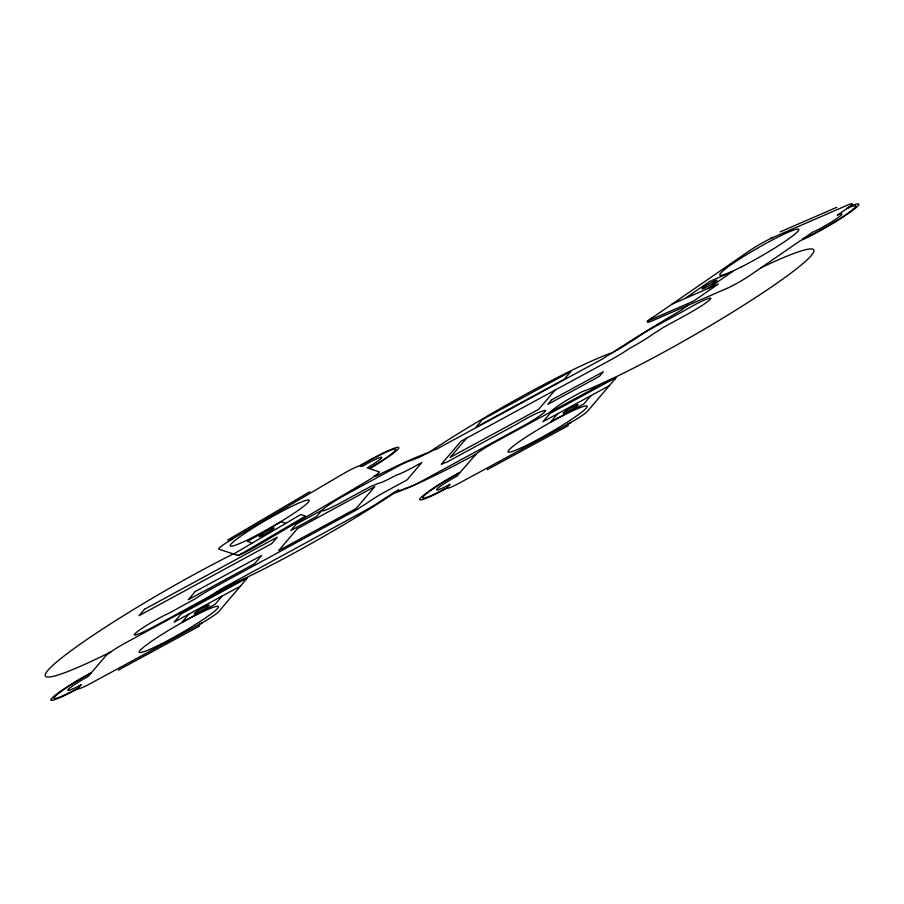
<?xml version="1.0" encoding="UTF-8"?>
<svg xmlns="http://www.w3.org/2000/svg" width="904" height="904" viewBox="0 0 904 904"><rect width="100%" height="100%" fill="white"/><g stroke="black" fill="none" stroke-linecap="round" stroke-linejoin="round"><path stroke-width="1.36" d="M188.868 614.132L181.862 622.359L215.05 604.324L222.068 596.098M466.498 438.248L450.124 457.447L538.637 409.354L554.999 390.155M557.666 413.738L550.649 421.965L583.848 403.93L590.854 395.703M550.005 412.258C558.808 404.212 571.102 397.579 581.916 391.816A145.589 13.955 -30 0 0 772.344 286.376A145.589 13.955 -30 0 0 767.1 264.917L760.818 267.9M375.894 475.267L375.058 475.866L376.166 476.125L381.951 473.21A145.589 13.955 -30 0 1 424.767 453.955L428.507 452.621L434.451 448.7A145.589 13.955 -30 0 1 609.172 353.758L612.901 352.424L618.844 348.503A145.589 13.955 -30 0 1 674.395 314.298L681.401 310.128A39.109 3.752 -30 0 1 687.424 305.676L687.978 305.303M111.045 651.682L108.423 653.117A145.589 13.955 -30 0 1 59.607 659.536A145.589 13.955 -30 0 1 225.661 557.791L233.3 553.937M684.882 298.557L709.663 281.472L732.828 271.426L708.047 288.512M612.72 352.492L611.341 353.317A23.029 2.203 -30 0 0 602.957 358.718L436.316 449.277A23.029 2.203 -30 0 0 429.061 452.249M202.925 600.855L225.209 587.317A145.589 13.955 -30 0 0 387.85 497.268L393.794 493.347L397.523 492.013A145.589 13.955 -30 0 0 467.628 458.69L475.888 454.249M227.627 540.095L309.733 491.787M229.48 540.705L341.441 474.826A19.56 1.876 -30 0 1 360.617 465.729M233.616 554.039L300.795 514.512L305.552 516.082L238.373 555.598L218.802 549.169A19.56 1.876 -30 0 1 233.209 538.513M613.567 351.984L615.195 351.023A23.029 2.203 -30 0 1 621.048 347.735L624.98 345.43A23.029 2.203 -30 0 1 633.365 340.028L635.704 338.491A23.029 2.203 -30 0 1 655.129 326.57L684.701 310.467A23.029 2.203 -30 0 1 704.216 300.162A58.071 5.571 -30 0 1 707.154 298.987A23.029 2.203 -30 0 1 707.516 301.653A23.029 2.203 -30 0 1 686.701 314.615L662.847 327.745A23.029 2.203 -30 0 1 654.462 333.147L652.123 334.672A23.029 2.203 -30 0 1 632.698 346.605L628.766 348.91A23.029 2.203 -30 0 1 610.686 359.894L460.95 441.254L441.321 464.283L442.429 463.786A23.029 2.203 -30 0 1 446.678 462.193L516.647 424.225A23.029 2.203 -30 0 1 540.377 411.828L542.897 410.936A23.029 2.203 -30 0 1 541.778 414.348A23.029 2.203 -30 0 1 521.472 426.925L421.897 481.03A23.029 2.203 -30 0 1 406.845 487.832L405.32 488.409A23.029 2.203 -30 0 1 398.63 489.742L394.415 492.16A23.029 2.203 -30 0 1 386.019 497.562L383.68 499.098A23.029 2.203 -30 0 1 364.255 511.02L220.926 589.08A23.029 2.203 -30 0 1 202.835 600.064L153.047 627.116A23.029 2.203 -30 0 1 140.436 633.207L137.544 634.292A23.029 2.203 -30 0 1 141.792 628.495A23.029 2.203 -30 0 1 168.573 613.432L195.117 598.889A23.029 2.203 -30 0 1 213.197 587.905L356.538 509.845A23.029 2.203 -30 0 1 364.922 504.443L367.261 502.918A23.029 2.203 -30 0 1 386.686 490.985L406.969 479.967L421.863 462.498L411.535 468.114A23.029 2.203 -30 0 1 397.116 474.792L393.726 476.464A23.029 2.203 -30 0 1 378.663 483.267L377.137 483.843A23.029 2.203 -30 0 1 371.454 486.081L349.577 497.844A23.029 2.203 -30 0 1 336.356 505.053L332.118 507.144A23.029 2.203 -30 0 1 323.7 508.828A23.029 2.203 -30 0 1 346.447 494.296L396.234 467.244A23.029 2.203 -30 0 1 411.286 460.441L412.812 459.865A23.029 2.203 -30 0 1 418.507 457.627L421.897 455.944A23.029 2.203 -30 0 1 427.389 453.073L427.807 452.87M240.498 586.074L174.122 622.144L181.139 613.918L247.515 577.848L218.678 611.68A19.56 1.876 -30 0 1 198.575 624.811M609.296 385.68L542.92 421.75L549.926 413.523L616.313 377.454L587.476 411.286A19.56 1.876 -30 0 1 567.373 424.417M202.27 622.811L91.632 682.927A19.56 1.876 -30 0 1 78.535 687.831M571.057 422.417L460.418 482.533A19.56 1.876 -30 0 1 447.333 487.437M118.401 670.09L199.535 626.009M487.199 469.696L568.333 425.614M780.152 231.899L836.776 207.321M770.513 238.543L847.737 205.027A19.56 1.876 -30 0 1 846.924 208.541M672.011 304.151L718.341 284.037L693.56 301.122L647.23 321.236L749.111 250.996A19.56 1.876 -30 0 1 773.089 237.424M285.856 523.303L281.099 521.732L247.515 541.496L252.272 543.055M78.377 688.012A35.64 3.413 -30 0 1 54.534 696.95A35.64 3.413 -30 0 1 91.168 673.017L88.276 676.395A19.56 1.876 -30 0 0 68.173 689.537A19.56 1.876 -30 0 0 81.27 684.633L77.755 688.746A39.109 3.752 -30 0 1 51.584 698.555A39.109 3.752 -30 0 1 91.79 672.282L105.813 655.829A19.56 1.876 -30 0 1 125.916 642.699L232.87 584.583A19.56 1.876 -30 0 1 245.956 579.679M360.515 465.696A35.64 3.413 -30 0 1 395.455 449.118A35.64 3.413 -30 0 1 369.194 468.543L367.227 467.899A19.56 1.876 -30 0 0 381.646 457.243A19.56 1.876 -30 0 0 362.47 466.34L360.086 465.56A39.109 3.752 -30 0 1 398.438 447.356A39.109 3.752 -30 0 1 369.612 468.69L379.138 471.809A19.56 1.876 -30 0 1 364.719 482.476L256.487 546.152A19.56 1.876 -30 0 1 237.311 555.259M447.175 487.618A35.64 3.413 -30 0 1 423.332 496.556A35.64 3.413 -30 0 1 459.955 472.622L457.074 476.001A19.56 1.876 -30 0 0 436.971 489.132A19.56 1.876 -30 0 0 450.068 484.239L446.553 488.352A39.109 3.752 -30 0 1 420.383 498.149A39.109 3.752 -30 0 1 460.588 471.888L476.51 453.718A19.56 1.876 -30 0 1 494.714 442.305L601.668 384.189A19.56 1.876 -30 0 1 614.754 379.284M847.477 208.157A35.64 3.413 -30 0 1 845.997 214.564A35.64 3.413 -30 0 1 802.311 239.3L812.504 232.272A19.56 1.876 -30 0 0 836.482 218.7A19.56 1.876 -30 0 0 837.285 215.186L849.681 206.643A39.109 3.752 -30 0 1 848.065 213.672A39.109 3.752 -30 0 1 800.108 240.814L750.546 274.985A19.56 1.876 -30 0 1 726.567 288.557L651.92 320.954A19.56 1.876 -30 0 1 652.733 317.44M144.504 609.285L139.046 615.68L271.81 543.541L277.268 537.145L144.504 609.285M195.298 591.499L188.281 599.725L254.668 563.655L261.674 555.429L195.298 591.499M296.309 524.094L290.851 530.501L316.66 516.466L322.118 510.071L296.309 524.094M297.337 528.682L278.635 550.626L356.086 508.545L374.787 486.601L297.337 528.682M482.476 419.501L475.843 427.276L564.356 379.183L570.978 371.408L482.476 419.501M551.756 399.771L547.858 404.348L599.488 376.29L603.386 371.713L551.756 399.771M197.953 612.437A8.69 0.836 -30 0 0 209.344 605.126A8.69 0.836 -30 0 0 198.112 610.675A8.69 0.836 -30 0 0 197.953 612.437M160.889 644.134A45.629 4.373 -30 0 0 218.339 606.607A45.629 4.373 -30 0 0 157.217 637.501A45.629 4.373 -30 0 0 160.889 644.134M263.098 535.202A8.69 0.836 -30 0 0 274.115 528.026A8.69 0.836 -30 0 0 262.533 533.857A8.69 0.836 -30 0 0 263.098 535.202M251.753 537.835A45.629 4.373 -30 0 0 309.202 500.307A45.629 4.373 -30 0 0 248.091 531.202A45.629 4.373 -30 0 0 251.753 537.835M566.751 412.032A8.69 0.836 -30 0 0 578.142 404.732A8.69 0.836 -30 0 0 566.91 410.28A8.69 0.836 -30 0 0 566.751 412.032M529.688 443.74A45.629 4.373 -30 0 0 587.137 406.212A45.629 4.373 -30 0 0 526.015 437.107A45.629 4.373 -30 0 0 529.688 443.74M705.414 287.698A8.69 0.836 -30 0 0 716.94 280.342A8.69 0.836 -30 0 0 705.854 285.788A8.69 0.836 -30 0 0 705.414 287.698M741.336 266.929A45.629 4.373 -30 0 0 798.786 229.401A45.629 4.373 -30 0 0 737.664 260.307A45.629 4.373 -30 0 0 741.336 266.929"/></g></svg>
